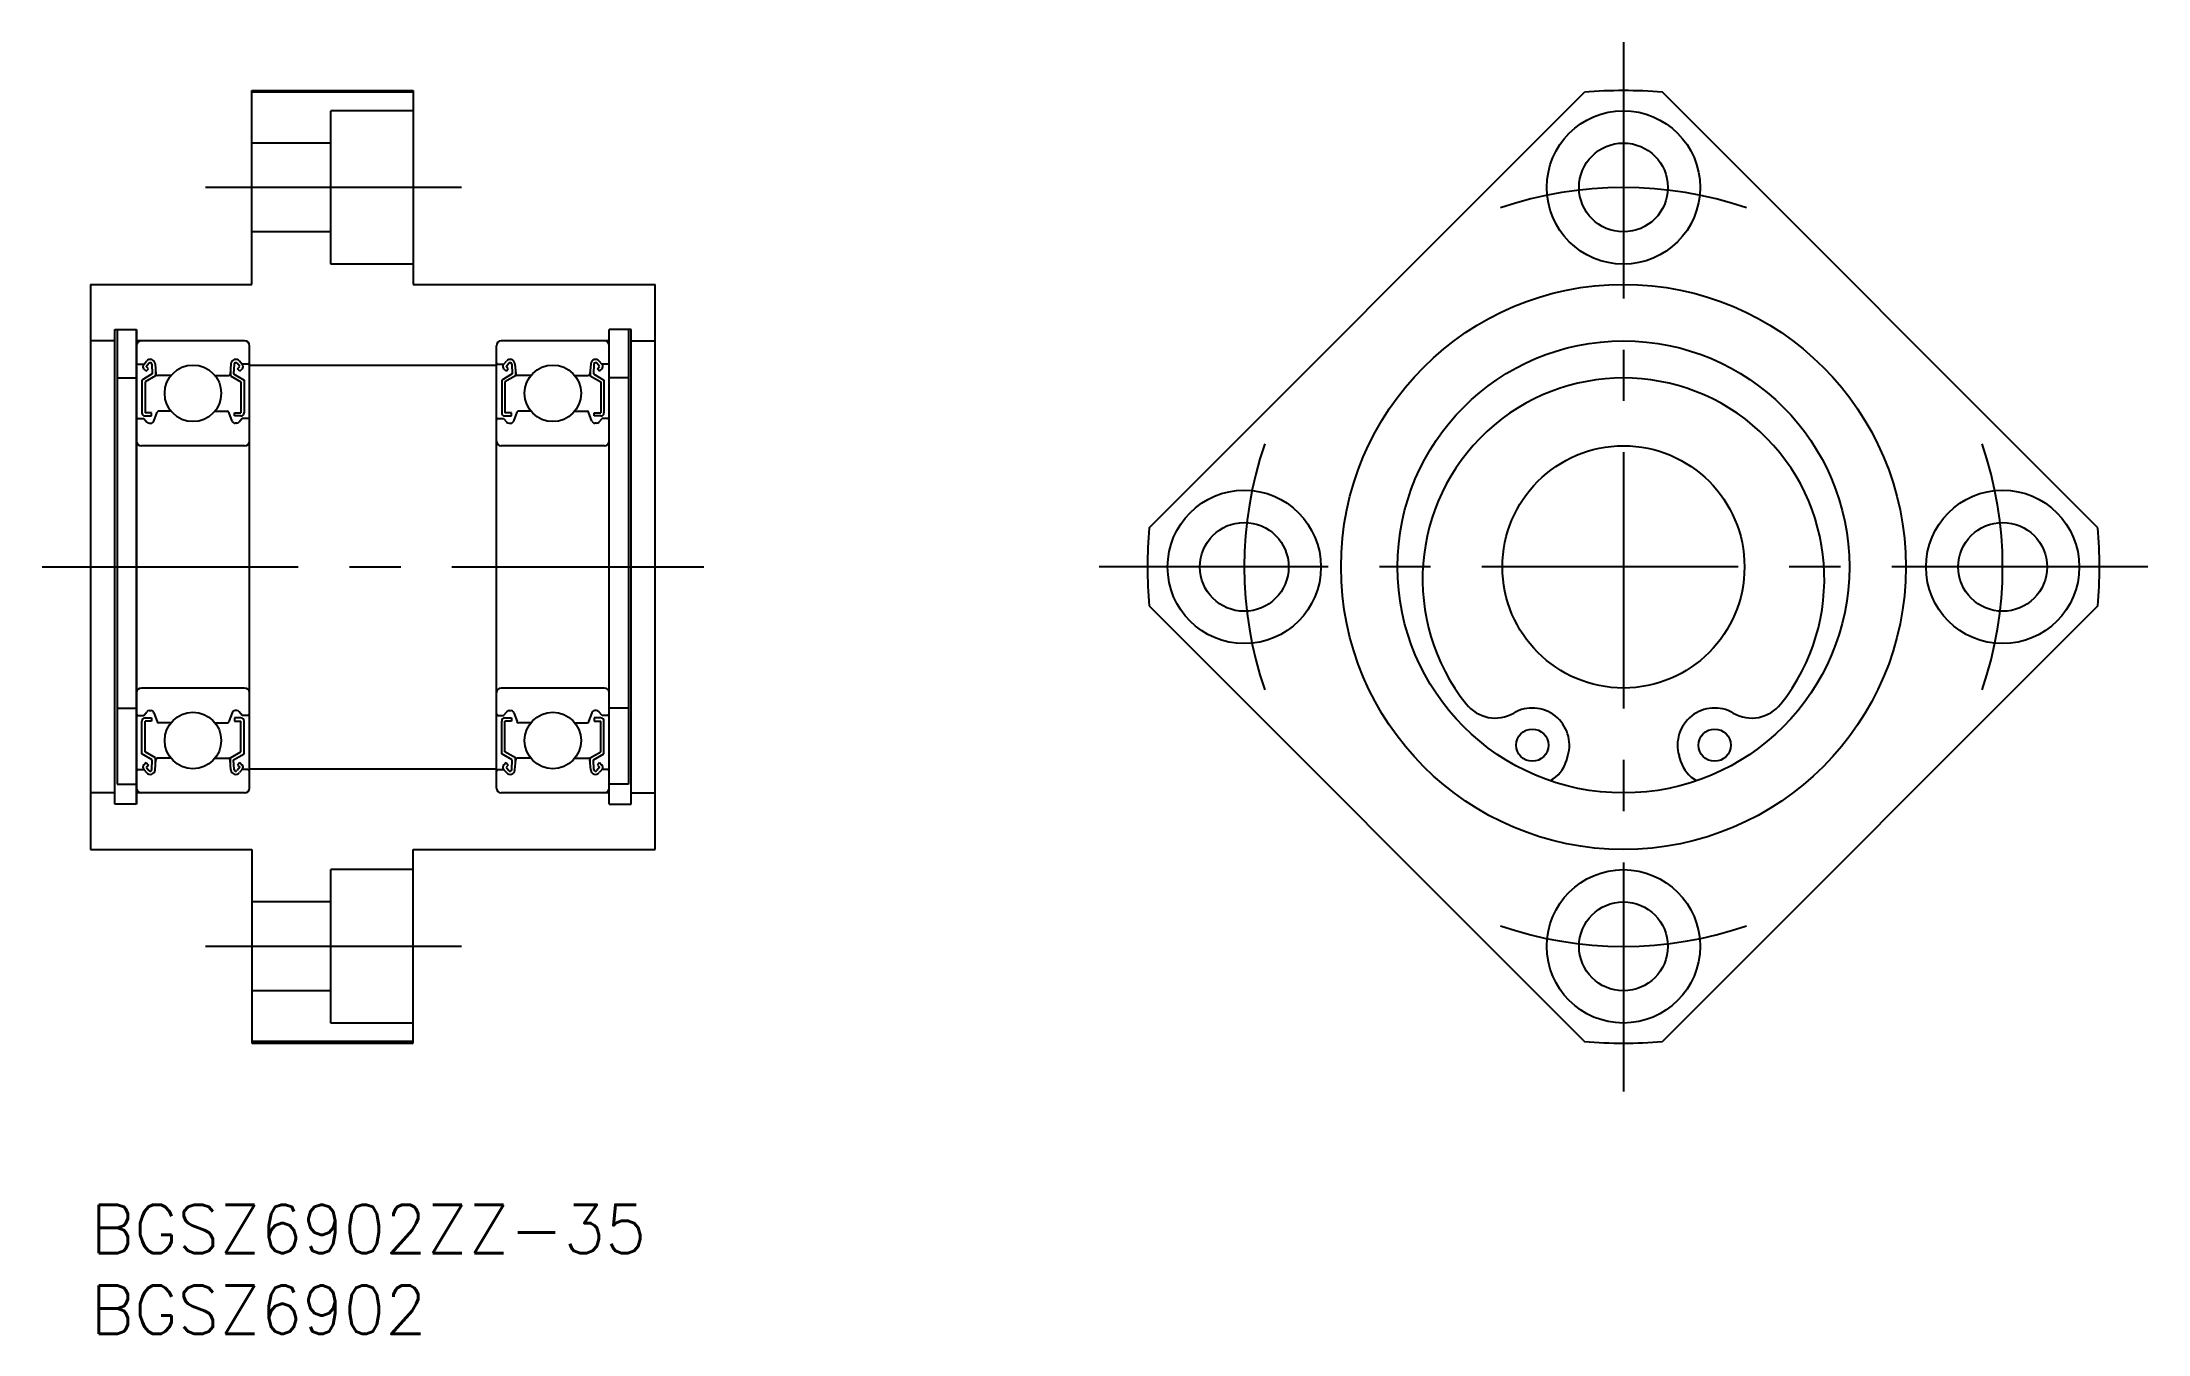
# Model space of a CAD drawing. Extents: x -3 to 128, y -8 to 72.
import ezdxf

# ---------------------------------------------------------------- set-up
doc = ezdxf.new("R2010")
doc.units = 0
doc.header["$LTSCALE"] = 0.5
doc.linetypes.add('CENTER', pattern=[50.8, 31.75, -6.35, 6.35, -6.35])
for name, color, linetype in [('MSM_CENTER', 1, 'CENTER'), ('MSM_CONTINUOUS', 7, 'CONTINUOUS'), ('MSM_PART_NUMBER', 7, 'CONTINUOUS')]:
    doc.layers.add(name, color=color, linetype=linetype)
doc.styles.get("Standard").update_dxf_attribs({"font": 'txt.shx', "height": 3, "bigfont": 'bigfont.shx'})

# ---------------------------------------------------------------- blocks, each defined once
blk = doc.blocks.new('*U6')
at = {"layer": 'MSM_PART_NUMBER'}
blk.add_text('BGSZ6902ZZ-35', height=3, dxfattribs=at).set_placement((0, -3))
blk = doc.blocks.new('*U7')
at = {"layer": 'MSM_PART_NUMBER'}
blk.add_text('BGSZ6902', height=3, dxfattribs=at).set_placement((0, -8))

msp = doc.modelspace()

# ---------------------------------------------------------------- linework, layer by layer
at = {"layer": 'MSM_CENTER'}
for p, q in [((95, 72), (95, 7)), ((23, 63), (7, 63)), ((-3, 39.5), (38, 39.5)), ((127.5, 39.5), (62.5, 39.5)), ((23, 16), (7, 16))]:
    msp.add_line(p, q, dxfattribs=at)
for start, end in [(71.0848, 108.9152), (161.0848, 198.9152), (341.0848, 18.9152), (251.0848, 288.9152)]:
    msp.add_arc((95, 39.5), 23.5, start, end, dxfattribs=at)
at = {"layer": 'MSM_CONTINUOUS'}
for p, q in [((10, 57), (10, 69)), ((10, 69), (20, 69)), ((20, 68.9), (10, 68.9)), ((20, 69), (20, 57)), ((65.6, 41.92), (92.58, 68.9)), ((124.4, 41.92), (97.42, 68.9)), ((14.9, 58.25), (14.9, 67.75)), ((20, 67.75), (14.9, 67.75)), ((14.9, 65.75), (10, 65.75)), ((14.9, 60.25), (10, 60.25)), ((20, 58.25), (14.9, 58.25)), ((0, 57), (0, 22)), ((0, 57), (10, 57)), ((20, 57), (35, 57)), ((35, 22), (35, 57)), ((1.5, 54.2), (2.85, 54.2)), ((1.5, 24.8, 0.6), (1.5, 54.2, 0.6)), ((1.65, 54.2, 0.7), (1.65, 26.04, 0.7)), ((2.85, 54.2), (2.85, 39.5)), ((2.85, 24.8), (2.85, 54.2)), ((2.85, 54.2, 0.7), (2.85, 24.8, 0.7)), ((32.15, 24.8), (32.15, 54.2)), ((33.5, 54.2, -0.7), (32.15, 54.2, -0.7)), ((33.35, 54.2), (33.35, 26.04)), ((33.5, 24.8, -0.1), (33.5, 54.2, -0.1)), ((1.5, 53.5), (0, 53.5)), ((9.55, 53.5), (2.85, 53.5)), ((3.3, 52.04), (3.47, 52.24)), ((9.4, 52.04), (9.23, 52.24)), ((9.85, 25.8), (9.85, 53.2)), ((25.15, 25.8), (25.15, 53.2)), ((32.15, 53.5), (25.45, 53.5)), ((25.6, 52.04), (25.77, 52.24)), ((31.7, 52.04), (31.53, 52.24)), ((33.5, 53.5, -0.7), (35, 53.5, -0.7)), ((1.65, 51.2), (2.85, 51.2)), ((2.95, 52.05), (3.31, 52.05)), ((3.83, 51.45), (3.18, 51.07)), ((3.18, 51.07), (3.18, 49.05)), ((3.45, 51.62), (3.31, 51.77)), ((4.03, 51.33), (3.38, 50.96)), ((3.38, 50.96), (3.38, 49.05)), ((3.45, 51.91), (3.62, 52.11)), ((3.59, 51.77), (3.45, 51.91)), ((3.45, 51.62), (3.59, 51.77)), ((3.8, 52.05), (3.83, 51.45)), ((4, 52.07), (4.05, 51.44)), ((4.03, 51.7), (4.03, 51.33)), ((4.99, 51.35), (4.15, 51.35)), ((7.71, 51.35), (8.55, 51.35)), ((8.7, 52.07), (8.65, 51.44)), ((8.67, 51.7), (8.67, 51.33)), ((8.67, 51.33), (9.32, 50.96)), ((8.9, 52.05), (8.87, 51.45)), ((8.87, 51.45), (9.52, 51.07)), ((9.25, 51.91), (9.08, 52.11)), ((9.11, 51.77), (9.25, 51.91)), ((9.25, 51.62), (9.11, 51.77)), ((9.25, 51.62), (9.39, 51.77)), ((9.32, 50.96), (9.32, 49.05)), ((9.75, 52.05), (9.39, 52.05)), ((9.52, 51.07), (9.52, 49.05)), ((9.85, 52), (25.15, 52)), ((25.25, 52.05), (25.61, 52.05)), ((26.13, 51.45), (25.48, 51.07)), ((25.48, 51.07), (25.48, 49.05)), ((25.75, 51.62), (25.61, 51.77)), ((26.33, 51.33), (25.68, 50.96)), ((25.68, 50.96), (25.68, 49.05)), ((25.75, 51.91), (25.92, 52.11)), ((25.89, 51.77), (25.75, 51.91)), ((25.75, 51.62), (25.89, 51.77)), ((26.1, 52.05), (26.13, 51.45)), ((26.3, 52.07), (26.35, 51.44)), ((26.33, 51.7), (26.33, 51.33)), ((27.29, 51.35), (26.45, 51.35)), ((30.01, 51.35), (30.85, 51.35)), ((31, 52.07), (30.95, 51.44)), ((30.97, 51.7), (30.97, 51.33)), ((30.97, 51.33), (31.62, 50.96)), ((31.2, 52.05), (31.17, 51.45)), ((31.17, 51.45), (31.82, 51.07)), ((31.55, 51.91), (31.38, 52.11)), ((31.41, 51.77), (31.55, 51.91)), ((31.55, 51.62), (31.41, 51.77)), ((31.55, 51.62), (31.69, 51.77)), ((31.62, 50.96), (31.62, 49.05)), ((32.05, 52.05), (31.69, 52.05)), ((31.82, 51.07), (31.82, 49.05)), ((33.35, 51.2, -0.7), (32.15, 51.2, -0.7)), ((2.95, 48.7), (3.3, 48.7)), ((3.3, 48.7), (3.49, 48.47)), ((3.78, 49.05), (3.38, 49.05)), ((3.38, 48.85), (3.78, 48.85)), ((3.64, 48.4), (3.74, 48.4)), ((3.78, 48.85), (3.78, 49.05)), ((3.93, 48.53), (4.13, 49.08)), ((4.99, 49.15), (4.22, 49.15)), ((7.71, 49.15), (8.48, 49.15)), ((8.77, 48.53), (8.57, 49.08)), ((8.92, 49.05), (9.32, 49.05)), ((8.92, 48.85), (8.92, 49.05)), ((9.32, 48.85), (8.92, 48.85)), ((9.06, 48.4), (8.96, 48.4)), ((9.4, 48.7), (9.21, 48.47)), ((9.75, 48.7), (9.4, 48.7)), ((25.25, 48.7), (25.6, 48.7)), ((25.6, 48.7), (25.79, 48.47)), ((26.08, 49.05), (25.68, 49.05)), ((25.68, 48.85), (26.08, 48.85)), ((25.94, 48.4), (26.04, 48.4)), ((26.08, 48.85), (26.08, 49.05)), ((26.23, 48.53), (26.43, 49.08)), ((27.29, 49.15), (26.52, 49.15)), ((30.01, 49.15), (30.78, 49.15)), ((31.07, 48.53), (30.87, 49.08)), ((31.22, 48.85), (31.22, 49.05)), ((31.22, 49.05), (31.62, 49.05)), ((31.62, 48.85), (31.22, 48.85)), ((31.36, 48.4), (31.26, 48.4)), ((31.7, 48.7), (31.51, 48.47)), ((32.05, 48.7), (31.7, 48.7)), ((9.55, 47), (3.15, 47)), ((31.85, 47), (25.45, 47)), ((65.6, 37.08), (92.58, 10.1)), ((124.4, 37.08), (97.42, 10.1)), ((9.55, 32), (3.15, 32)), ((31.85, 32), (25.45, 32)), ((1.65, 30.76), (2.85, 30.76)), ((2.95, 30.3), (3.3, 30.3)), ((3.3, 30.3), (3.49, 30.53)), ((3.38, 30.15), (3.78, 30.15)), ((3.64, 30.6), (3.74, 30.6)), ((3.78, 30.15), (3.78, 29.95)), ((3.93, 30.47), (4.13, 29.92)), ((8.77, 30.47), (8.57, 29.92)), ((9.32, 30.15), (8.92, 30.15)), ((8.92, 30.15), (8.92, 29.95)), ((9.06, 30.6), (8.96, 30.6)), ((9.4, 30.3), (9.21, 30.53)), ((9.75, 30.3), (9.4, 30.3)), ((25.25, 30.3), (25.6, 30.3)), ((25.6, 30.3), (25.79, 30.53)), ((25.68, 30.15), (26.08, 30.15)), ((25.94, 30.6), (26.04, 30.6)), ((26.08, 30.15), (26.08, 29.95)), ((26.23, 30.47), (26.43, 29.92)), ((31.07, 30.47), (30.87, 29.92)), ((31.22, 30.15), (31.22, 29.95)), ((31.62, 30.15), (31.22, 30.15)), ((31.36, 30.6), (31.26, 30.6)), ((31.7, 30.3), (31.51, 30.53)), ((32.05, 30.3), (31.7, 30.3)), ((33.35, 30.76, -0.7), (32.15, 30.76, -0.7)), ((3.18, 27.93), (3.18, 29.95)), ((3.78, 29.95), (3.38, 29.95)), ((3.38, 28.04), (3.38, 29.95)), ((4.99, 29.85), (4.22, 29.85)), ((7.71, 29.85), (8.48, 29.85)), ((8.92, 29.95), (9.32, 29.95)), ((9.32, 28.04), (9.32, 29.95)), ((9.52, 27.93), (9.52, 29.95)), ((25.48, 27.93), (25.48, 29.95)), ((25.68, 28.04), (25.68, 29.95)), ((26.08, 29.95), (25.68, 29.95)), ((27.29, 29.85), (26.52, 29.85)), ((30.01, 29.85), (30.78, 29.85)), ((31.22, 29.95), (31.62, 29.95)), ((31.62, 28.04), (31.62, 29.95)), ((31.82, 27.93), (31.82, 29.95)), ((3.83, 27.55), (3.18, 27.93)), ((4.03, 27.67), (3.38, 28.04)), ((3.8, 26.95), (3.83, 27.55)), ((4, 26.93), (4.05, 27.56)), ((4.03, 27.3), (4.03, 27.67)), ((4.99, 27.65), (4.15, 27.65)), ((7.71, 27.65), (8.55, 27.65)), ((8.7, 26.93), (8.65, 27.56)), ((8.67, 27.67), (9.32, 28.04)), ((8.67, 27.3), (8.67, 27.67)), ((8.87, 27.55), (9.52, 27.93)), ((8.9, 26.95), (8.87, 27.55)), ((26.13, 27.55), (25.48, 27.93)), ((26.33, 27.67), (25.68, 28.04)), ((26.1, 26.95), (26.13, 27.55)), ((26.3, 26.93), (26.35, 27.56)), ((26.33, 27.3), (26.33, 27.67)), ((27.29, 27.65), (26.45, 27.65)), ((30.01, 27.65), (30.85, 27.65)), ((31, 26.93), (30.95, 27.56)), ((30.97, 27.67), (31.62, 28.04)), ((30.97, 27.3), (30.97, 27.67)), ((31.17, 27.55), (31.82, 27.93)), ((31.2, 26.95), (31.17, 27.55)), ((91.46, 27.47), (91.56, 27.81)), ((98.44, 27.81), (98.54, 27.47)), ((2.95, 26.95), (3.31, 26.95)), ((3.3, 26.96), (3.47, 26.76)), ((3.45, 27.38), (3.31, 27.23)), ((3.45, 27.38), (3.59, 27.23)), ((3.59, 27.23), (3.45, 27.09)), ((3.45, 27.09), (3.62, 26.89)), ((9.25, 27.09), (9.08, 26.89)), ((9.25, 27.38), (9.11, 27.23)), ((9.11, 27.23), (9.25, 27.09)), ((9.4, 26.96), (9.23, 26.76)), ((9.25, 27.38), (9.39, 27.23)), ((9.75, 26.95), (9.39, 26.95)), ((9.85, 27), (25.15, 27)), ((25.25, 26.95), (25.61, 26.95)), ((25.6, 26.96), (25.77, 26.76)), ((25.75, 27.38), (25.61, 27.23)), ((25.75, 27.38), (25.89, 27.23)), ((25.89, 27.23), (25.75, 27.09)), ((25.75, 27.09), (25.92, 26.89)), ((31.55, 27.09), (31.38, 26.89)), ((31.55, 27.38), (31.41, 27.23)), ((31.41, 27.23), (31.55, 27.09)), ((31.7, 26.96), (31.53, 26.76)), ((31.55, 27.38), (31.69, 27.23)), ((32.05, 26.95), (31.69, 26.95)), ((1.5, 25.5), (0, 25.5)), ((2.85, 24.8), (1.5, 24.8)), ((1.65, 26.04), (2.85, 26.04)), ((9.55, 25.5), (2.85, 25.5)), ((32.15, 25.5), (25.45, 25.5)), ((33.35, 26.04, -0.7), (32.15, 26.04, -0.7)), ((32.15, 24.8, -0.7), (33.5, 24.8, -0.7)), ((33.5, 25.5, -0.7), (35, 25.5, -0.7)), ((0, 22), (10, 22)), ((10, 22), (10, 10)), ((20, 22), (35, 22)), ((20, 10), (20, 22)), ((14.9, 11.25), (14.9, 20.75)), ((20, 20.75), (14.9, 20.75)), ((14.9, 18.75), (10, 18.75)), ((14.9, 13.25), (10, 13.25)), ((20, 11.25), (14.9, 11.25)), ((20, 10.1), (10, 10.1)), ((10, 10), (20, 10))]:
    msp.add_line(p, q, dxfattribs=at)
for centre, radius in [((95, 63), 4.75), ((95, 63), 2.75), ((95, 39.5), 17.5), ((95, 39.5), 14), ((6.35, 50.25), 1.75), ((28.65, 50.25), 1.75), ((95, 39.5), 7.5), ((71.5, 39.5), 4.75), ((118.5, 39.5), 4.75), ((71.5, 39.5), 2.75), ((118.5, 39.5), 2.75), ((6.35, 28.75), 1.75), ((28.65, 28.75), 1.75), ((89.35, 28.46), 1), ((100.65, 28.46), 1), ((95, 16), 4.75), ((95, 16), 2.75)]:
    msp.add_circle(centre, radius, dxfattribs=at)
for centre, radius, start, end in [((95, 39.5), 29.5, 85.2961, 94.7039), ((3.15, 53.2), 0.3, 90, 180), ((3.7, 52.05), 0.3, 4.9347, 140.1364), ((9, 52.05), 0.3, 39.8636, 175.0653), ((9.55, 53.2), 0.3, 0, 90), ((25.45, 53.2), 0.3, 90, 180), ((26, 52.05), 0.3, 4.9347, 140.1364), ((31.3, 52.05), 0.3, 39.8636, 175.0653), ((31.85, 53.2), 0.3, 0, 90), ((2.95, 52.15), 0.1, 180, 270), ((3.45, 51.91), 0.2, 140.1364, 224.998), ((3.7, 52.05), 0.1, 3.1017, 139.9503), ((4.15, 51.45), 0.1, 184.9347, 270), ((8.55, 51.45), 0.1, 270, 355.0653), ((9, 52.05), 0.1, 40.0497, 176.8983), ((9.25, 51.91), 0.2, 315.002, 39.8636), ((9.75, 52.15), 0.1, 270, 0), ((25.25, 52.15), 0.1, 180, 270), ((25.75, 51.91), 0.2, 140.1364, 224.998), ((26, 52.05), 0.1, 3.1017, 139.9503), ((26.45, 51.45), 0.1, 184.9347, 270), ((30.85, 51.45), 0.1, 270, 355.0653), ((31.3, 52.05), 0.1, 40.0497, 176.8983), ((31.55, 51.91), 0.2, 315.002, 39.8636), ((32.05, 52.15), 0.1, 270, 0), ((95, 38.75), 12.45, 321.589, 218.411), ((2.95, 48.6), 0.1, 90, 180), ((3.38, 49.05), 0.2, 180, 270), ((3.64, 48.6), 0.2, 219.9772, 270), ((3.74, 48.6), 0.2, 270, 339.9926), ((4.22, 49.05), 0.1, 90, 159.9926), ((8.48, 49.05), 0.1, 20.0074, 90), ((8.96, 48.6), 0.2, 200.0074, 270), ((9.06, 48.6), 0.2, 270, 320.0228), ((9.32, 49.05), 0.2, 270, 0), ((9.75, 48.6), 0.1, 0, 90), ((25.25, 48.6), 0.1, 90, 180), ((25.68, 49.05), 0.2, 180, 270), ((25.94, 48.6), 0.2, 219.9772, 270), ((26.04, 48.6), 0.2, 270, 339.9926), ((26.52, 49.05), 0.1, 90, 159.9926), ((30.78, 49.05), 0.1, 20.0074, 90), ((31.26, 48.6), 0.2, 200.0074, 270), ((31.36, 48.6), 0.2, 270, 320.0228), ((31.62, 49.05), 0.2, 270, 0), ((32.05, 48.6), 0.1, 0, 90), ((3.15, 47.3), 0.3, 180, 270), ((9.55, 47.3), 0.3, 270, 0), ((25.45, 47.3), 0.3, 180, 270), ((31.85, 47.3), 0.3, 270, 0), ((95, 39.5), 29.5, 175.2961, 184.7039), ((95, 39.5), 29.5, 355.2961, 4.7039), ((3.15, 31.7), 0.3, 90, 180), ((9.55, 31.7), 0.3, 0, 90), ((25.45, 31.7), 0.3, 90, 180), ((31.85, 31.7), 0.3, 0, 90), ((2.95, 30.4), 0.1, 180, 270), ((3.38, 29.95), 0.2, 90, 180), ((3.64, 30.4), 0.2, 90, 140.0228), ((3.74, 30.4), 0.2, 20.0074, 90), ((8.96, 30.4), 0.2, 90, 159.9926), ((9.06, 30.4), 0.2, 39.9772, 90), ((9.32, 29.95), 0.2, 0, 90), ((9.75, 30.4), 0.1, 270, 0), ((25.25, 30.4), 0.1, 180, 270), ((25.68, 29.95), 0.2, 90, 180), ((25.94, 30.4), 0.2, 90, 140.0228), ((26.04, 30.4), 0.2, 20.0074, 90), ((31.26, 30.4), 0.2, 90, 159.9926), ((31.36, 30.4), 0.2, 39.9772, 90), ((31.62, 29.95), 0.2, 0, 90), ((32.05, 30.4), 0.1, 270, 0), ((87.05, 32.44), 2.3, 218.411, 300.0471), ((89.35, 28.46), 2.3, 343.5829, 120.0471), ((100.65, 28.46), 2.3, 59.9529, 196.4171), ((102.95, 32.44), 2.3, 239.9529, 321.589), ((4.22, 29.95), 0.1, 200.0074, 270), ((8.48, 29.95), 0.1, 270, 339.9926), ((26.52, 29.95), 0.1, 200.0074, 270), ((30.78, 29.95), 0.1, 270, 339.9926), ((4.15, 27.55), 0.1, 90, 175.0653), ((8.55, 27.55), 0.1, 4.9347, 90), ((26.45, 27.55), 0.1, 90, 175.0653), ((30.85, 27.55), 0.1, 4.9347, 90), ((89.54, 28.04), 2, 297.3274, 343.5829), ((100.46, 28.04), 2, 196.4171, 242.6726), ((2.95, 26.85), 0.1, 90, 180), ((3.45, 27.09), 0.2, 135.002, 219.8636), ((3.7, 26.95), 0.3, 219.8636, 355.0653), ((3.7, 26.95), 0.1, 220.0497, 356.8983), ((9, 26.95), 0.3, 184.9347, 320.1364), ((9, 26.95), 0.1, 183.1017, 319.9503), ((9.25, 27.09), 0.2, 320.1364, 44.998), ((9.75, 26.85), 0.1, 0, 90), ((25.25, 26.85), 0.1, 90, 180), ((25.75, 27.09), 0.2, 135.002, 219.8636), ((26, 26.95), 0.3, 219.8636, 355.0653), ((26, 26.95), 0.1, 220.0497, 356.8983), ((31.3, 26.95), 0.3, 184.9347, 320.1364), ((31.3, 26.95), 0.1, 183.1017, 319.9503), ((31.55, 27.09), 0.2, 320.1364, 44.998), ((32.05, 26.85), 0.1, 0, 90), ((3.15, 25.8), 0.3, 180, 270), ((9.55, 25.8), 0.3, 270, 0), ((25.45, 25.8), 0.3, 180, 270), ((31.85, 25.8), 0.3, 270, 0), ((95, 39.5), 29.5, 265.2961, 274.7039)]:
    msp.add_arc(centre, radius, start, end, dxfattribs=at)

# ---------------------------------------------------------------- block references
for name in ['*U6', '*U7']:
    msp.add_blockref(name, (0, 0), dxfattribs=at)

doc.saveas('drawing.dxf')
